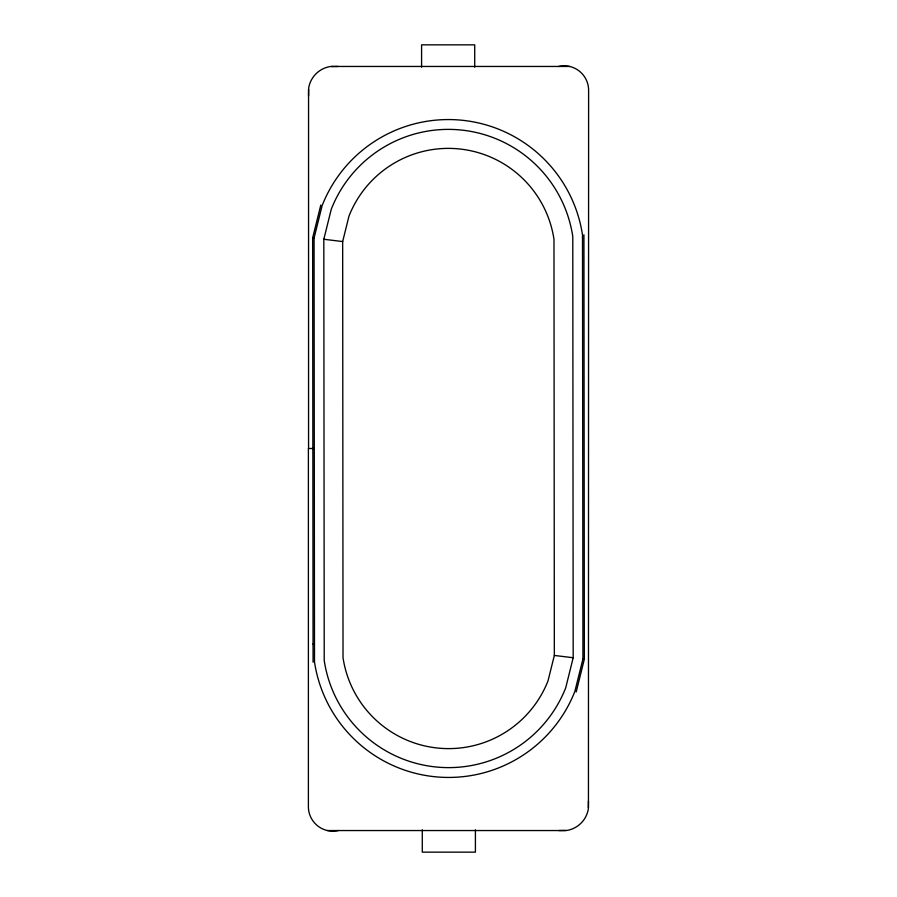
<?xml version="1.0" encoding="UTF-8"?>
<svg xmlns="http://www.w3.org/2000/svg" width="897" height="897" viewBox="0 0 897 897"><rect width="100%" height="100%" fill="white"/><g stroke="black" fill="none" stroke-linecap="round" stroke-linejoin="round"><path stroke-width="1.35" d="M313.075 662.199L312.649 237.896L320.801 205.054M314.062 238.064L322.135 205.581A135.638 135.638 0 0 1 582.501 235.014L582.938 658.936L574.865 691.419A135.638 135.638 0 0 1 314.499 661.986L314.062 238.064L312.649 237.896M323.817 239.264L331.285 209.18A125.804 125.804 0 0 1 572.779 236.472L573.183 657.736L565.715 687.82A125.804 125.804 0 0 1 324.221 660.528L323.817 239.264L342.665 241.562L343.024 657.703A106.788 106.788 0 0 0 548.022 680.868L554.335 655.438L553.976 239.297A106.788 106.788 0 0 0 348.978 216.132L342.665 241.562M576.199 691.946L584.351 659.104L583.925 234.801M312.75 644.248L314.174 644.214M331.184 66.456L569.629 66.456M314.062 448.5L308.389 448.5L308.389 806.111A24.511 24.511 0 0 0 338.427 830.544M327.371 830.544L565.816 830.544M338.18 66.456L330.13 66.546A26.159 26.159 0 0 0 308.658 87.973L308.557 96.024M558.82 830.544L566.87 830.454A26.159 26.159 0 0 0 588.342 809.027L588.443 800.976M554.335 655.438L573.183 657.736M582.938 658.936L584.351 659.104M588.443 807.827L588.611 90.889A24.511 24.511 0 0 0 558.573 66.456M475.41 829.815L475.41 852.15L422.285 852.15L422.285 829.815M474.715 67.185L474.715 44.85L421.59 44.85L421.59 67.185M308.557 89.173L308.557 448.5"/></g></svg>
